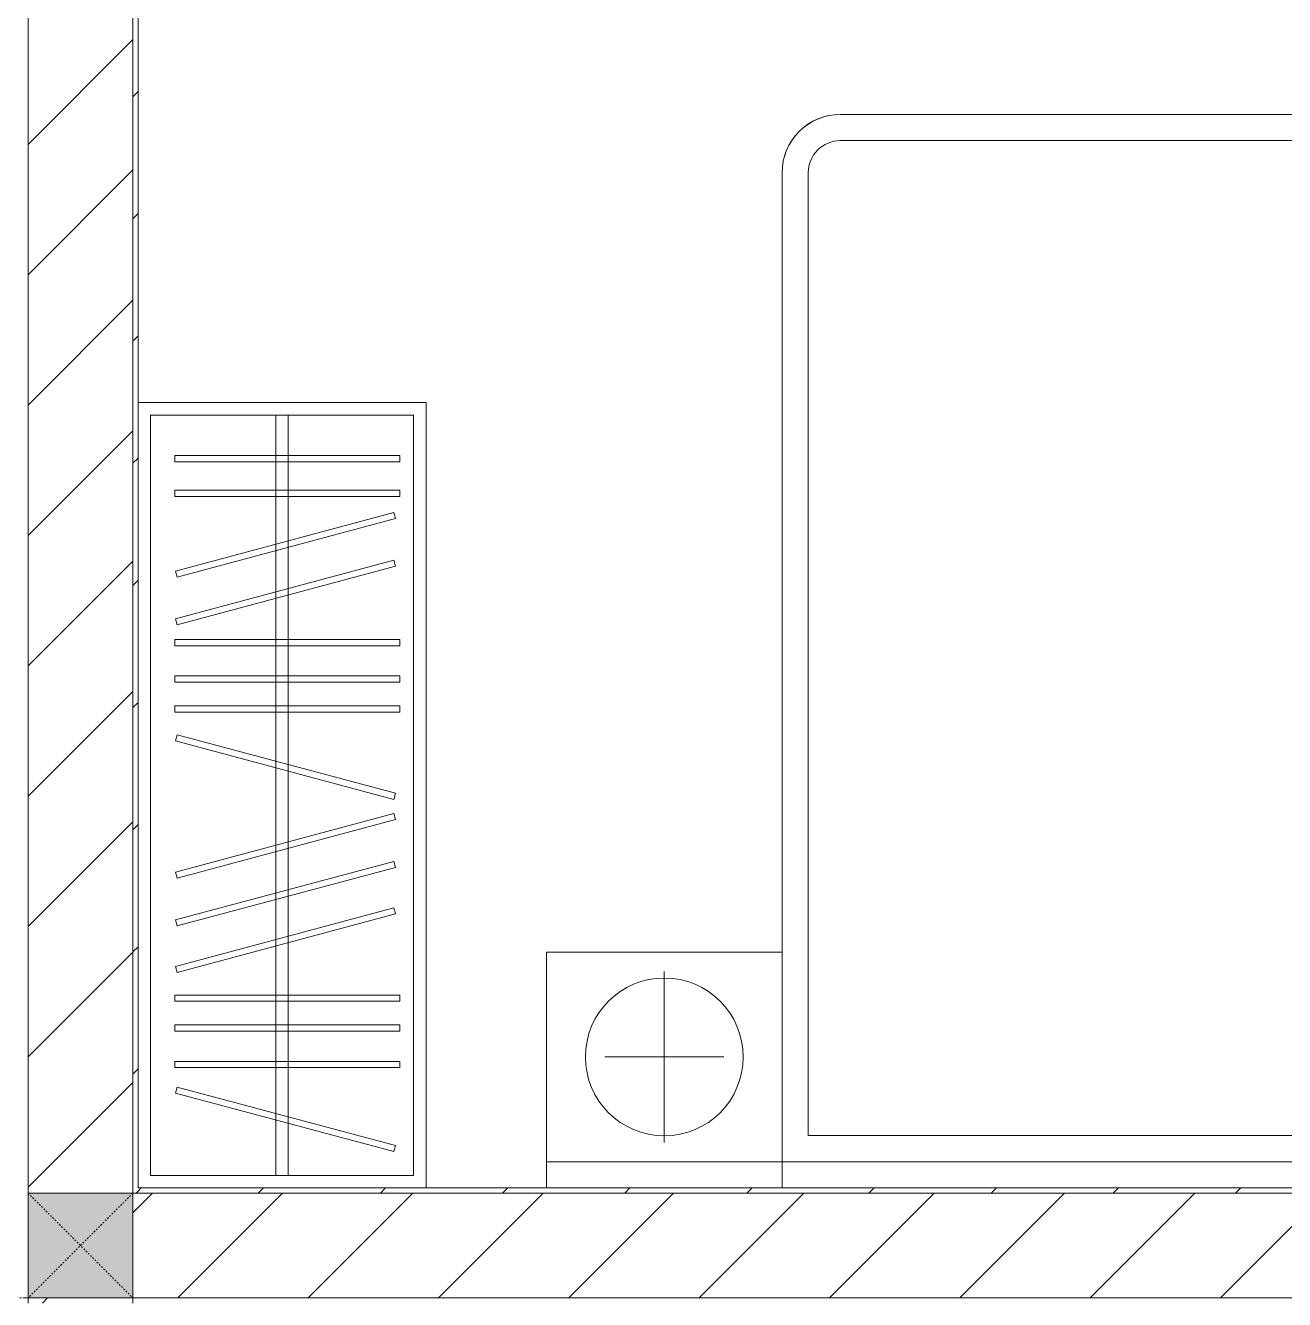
# Model space of a CAD drawing. Header units: millimetres. Extents: x 5356 to 209803, y -16346 to 109894.
# Drawn here: x 118497 to 120903, y 17234 to 19667 of the extents above; entities that cross this region are included whole.
import ezdxf

# ---------------------------------------------------------------- set-up
doc = ezdxf.new("R2010")
doc.units = ezdxf.units.MM
doc.linetypes.add('Dash', pattern=[6, 3, -3])
doc.linetypes.add('Grid Line', pattern=[22.225, 12.7, -3.175, 3.175, -3.175])
for name, color, linetype, lineweight in [('0-1', 7, 'Continuous', 5), ('A-WALL', 113, 'Continuous', 9), ('A-WALL-3', 113, 'Continuous', 18), ('A-WALL-PATT-2', 9, 'Continuous', 9), ('A-WALL-PATT-3', 111, 'Continuous', 9), ('I-FURN-1', 9, 'Continuous', 9), ('I-WALL-1', 253, 'Continuous', 18), ('S-COLS', 52, 'Continuous', 9), ('S-COLS-1', 254, 'Continuous', 5), ('S-COLS-4', 52, 'Continuous', 18), ('S-COLS-5', 52, 'Dash', 9), ('S-COLS-HDLN', 52, 'Dash', 9), ('S-GRID-1', 1, 'Grid Line', 9)]:
    doc.layers.add(name, color=color, linetype=linetype, lineweight=lineweight)
pattern_1 = [(45, (0, 0), (-116.67262, 116.67262), [])]
pattern_2 = [(45, (0, 0), (-124.4508, 124.4508), [])]

# ---------------------------------------------------------------- blocks, each defined once
blk = doc.blocks.new('GIUONG NGU-2TAB-1600x2000 - GIUONG NGU-2TAB-1600x2000-842839-TKCS_MB ĐỊNH VỊ MỐC TỌA ĐỘ CÔNG TRÌNH')
at = {"layer": 'I-FURN-1'}
for p, q in [((2108.2, -50), (2108.2, 0)), ((2108.2, 0), (2108.2, -50)), ((2558.2, -50), (2558.2, 0)), ((2108.2, -50), (458.5, -50)), ((458.5, -50), (2108.2, -50)), ((458.5, -50), (2108.2, -50)), ((2558.2, -50), (2108.2, -50)), ((2108.2, -50), (2108.2, -450.3)), ((2108.2, -1938.9), (2108.2, -50)), ((2108.2, -50), (2558.2, -50)), ((2108.2, -50), (2558.2, -50)), ((2108.2, -450.3), (2108.2, -50)), ((2108.2, -50), (2108.2, -1938.9)), ((2558.2, -450.3), (2558.2, -50)), ((2558.2, -50), (2558.2, -450.3)), ((2333.2, -86.8), (2333.2, -413.5)), ((508.5, -100), (2058.2, -100)), ((2058.2, -100), (2058.2, -1938.9)), ((2446.5, -250.2), (2219.8, -250.2)), ((2108.2, -450.3), (2558.2, -450.3)), ((2558.2, -450.3), (2108.2, -450.3)), ((1997.1, -2000), (569.6, -2000)), ((569.6, -2050), (1997.1, -2050)), ((1997.1, -2050), (569.6, -2050))]:
    blk.add_line(p, q, dxfattribs=at)
blk.add_circle((2333.2, -250.2), 150.7, dxfattribs=at)
for radius, end in [(111.1, 360), (61.1, 0), (111.1, 0)]:
    blk.add_arc((1997.1, -1938.9), radius, 270, end, dxfattribs=at)
blk = doc.blocks.new('TU QUAN AO-SUITE ROOM_3 - TU QUAN AO-SUITE ROOM_3-V83-TKCS_MB ĐỊNH VỊ MỐC TỌA ĐỘ CÔNG TRÌNH')
at = {"layer": 'I-FURN-1'}
for p, q in [((-550, 1500), (0, 1500)), ((0, 1500), (-550, 1500)), ((0, 1500), (0, 0)), ((0, 0), (0, 1500)), ((-24, 1476), (-526, 1476)), ((-526, 1476), (-526, 600)), ((-526, 1476), (-526, 24)), ((-287, 576), (-287, 1476)), ((-263, 576), (-263, 1476)), ((-24, 24), (-24, 1476)), ((-480.1, 1386.9), (-480.1, 1398.9)), ((-480.1, 1398.9), (-50.1, 1398.9)), ((-480.1, 1386.9), (-480.1, 1398.9)), ((-50.1, 1386.9), (-480.1, 1386.9)), ((-50.1, 1398.9), (-50.1, 1386.9)), ((-480.1, 1320.5), (-480.1, 1332.5)), ((-480.1, 1332.5), (-50.1, 1332.5)), ((-480.1, 1320.5), (-480.1, 1332.5)), ((-50.1, 1320.5), (-480.1, 1320.5)), ((-50.1, 1332.5), (-50.1, 1320.5)), ((-478.3, 1178.1), (-61.3, 1289.9)), ((-61.3, 1289.9), (-58.2, 1278.3)), ((-58.2, 1278.3), (-475.2, 1166.5)), ((-478.3, 1086.9), (-61.3, 1198.6)), ((-61.3, 1198.6), (-58.2, 1187.1)), ((-475.2, 1166.5), (-478.3, 1178.1)), ((-58.2, 1187.1), (-475.2, 1075.3)), ((-475.2, 1075.3), (-478.3, 1086.9)), ((-480.1, 1035.3), (-480.1, 1047.3)), ((-480.1, 1047.3), (-50.1, 1047.3)), ((-480.1, 1035.3), (-480.1, 1047.3)), ((-50.1, 1047.3), (-50.1, 1035.3)), ((-50.1, 1035.3), (-480.1, 1035.3)), ((-480.1, 965.8), (-480.1, 977.8)), ((-480.1, 977.8), (-50.1, 977.8)), ((-480.1, 965.8), (-480.1, 977.8)), ((-50.1, 977.8), (-50.1, 965.8)), ((-50.1, 965.8), (-480.1, 965.8)), ((-480.1, 908.6), (-480.1, 920.6)), ((-480.1, 920.6), (-50.1, 920.6)), ((-480.1, 908.6), (-480.1, 920.6)), ((-50.1, 908.6), (-480.1, 908.6)), ((-50.1, 920.6), (-50.1, 908.6)), ((-475.2, 865.5), (-478.3, 853.9)), ((-478.3, 853.9), (-61.3, 742.1)), ((-58.2, 753.7), (-475.2, 865.5)), ((-61.3, 742.1), (-58.2, 753.7)), ((-478.3, 603.1), (-61.3, 714.9)), ((-61.3, 714.9), (-58.2, 703.3)), ((-58.2, 703.3), (-475.2, 591.5)), ((-478.3, 511.9), (-61.3, 623.6)), ((-58.2, 612.1), (-475.2, 500.3)), ((-61.3, 623.6), (-58.2, 612.1)), ((-526, 24), (-526, 600)), ((-475.2, 591.5), (-478.3, 603.1)), ((-287, 24), (-287, 576)), ((-263, 24), (-263, 576)), ((-478.3, 423.1), (-61.3, 534.9)), ((-475.2, 500.3), (-478.3, 511.9)), ((-58.2, 523.3), (-475.2, 411.5)), ((-61.3, 534.9), (-58.2, 523.3)), ((-475.2, 411.5), (-478.3, 423.1)), ((-480.1, 368.4), (-480.1, 356.4)), ((-50.1, 368.4), (-480.1, 368.4)), ((-50.1, 356.4), (-50.1, 368.4)), ((-480.1, 356.4), (-50.1, 356.4)), ((-480.1, 311.2), (-480.1, 299.2)), ((-50.1, 311.2), (-480.1, 311.2)), ((-480.1, 299.2), (-50.1, 299.2)), ((-50.1, 299.2), (-50.1, 311.2)), ((-480.1, 241.7), (-480.1, 229.7)), ((-50.1, 241.7), (-480.1, 241.7)), ((-480.1, 229.7), (-50.1, 229.7)), ((-50.1, 229.7), (-50.1, 241.7)), ((-475.2, 192.7), (-478.3, 181.1)), ((-478.3, 181.1), (-61.3, 69.4)), ((-58.2, 80.9), (-475.2, 192.7)), ((-61.3, 69.4), (-58.2, 80.9)), ((-526, 24), (-24, 24))]:
    blk.add_line(p, q, dxfattribs=at)
blk = doc.blocks.new('NCV_TKTC_TANG 1_rvt-1-TKCS_MB ĐỊNH VỊ MỐC TỌA ĐỘ CÔNG TRÌNH')
at = {"layer": 'A-WALL-PATT-2'}
h = blk.add_hatch(dxfattribs=at)
h.set_pattern_fill('FP_3', color=256, style=0, pattern_type=2)
h.set_pattern_definition(pattern_1)
h.paths.add_polyline_path([(118702.6, 17436.9), (118712.6, 17436.9), (118712.6, 20326.9), (118702.6, 20326.9), (118702.6, 19159.4)])
h = blk.add_hatch(dxfattribs=at)
h.set_pattern_fill('FP_3', color=256, style=0, pattern_type=2)
h.set_pattern_definition(pattern_1)
h.paths.add_polyline_path([(122252.6, 17436.9), (122252.6, 17446.9), (118712.6, 17446.9), (118712.6, 17436.9), (121558, 17436.9)])
at = {"layer": 'I-WALL-1'}
for p, q in [((118702.6, 20326.9), (118702.6, 17436.9)), ((118712.6, 17446.9), (118712.6, 20326.9)), ((122242.6, 17446.9), (118712.6, 17446.9)), ((118702.6, 17436.9), (118712.6, 17436.9)), ((118712.6, 17436.9), (122252.6, 17436.9))]:
    blk.add_line(p, q, dxfattribs=at)
at = {"layer": 'I-FURN-1', "rotation": 180}
blk.add_blockref('GIUONG NGU-2TAB-1600x2000 - GIUONG NGU-2TAB-1600x2000-842839-TKCS_MB ĐỊNH VỊ MỐC TỌA ĐỘ CÔNG TRÌNH', (122051, 17446.9), dxfattribs=at)
at = {"layer": 'I-FURN-1'}
blk.add_blockref('TU QUAN AO-SUITE ROOM_3 - TU QUAN AO-SUITE ROOM_3-V83-TKCS_MB ĐỊNH VỊ MỐC TỌA ĐỘ CÔNG TRÌNH', (119262.6, 17446.9), dxfattribs=at)
blk = doc.blocks.new('G1_SOF - BO TRU - 200x200-3051103-TKCS_MB ĐỊNH VỊ MỐC TỌA ĐỘ CÔNG TRÌNH')
at = {"layer": 'S-COLS-HDLN'}
for p, q in [((-100, -100), (100, 100)), ((100, -100), (-100, 100))]:
    blk.add_line(p, q, dxfattribs=at)

msp = doc.modelspace()

# ---------------------------------------------------------------- hatches: boundary and pattern name
at = {"layer": 'A-WALL-PATT-3'}
h = msp.add_hatch(dxfattribs=at)
h.set_pattern_fill('FP_1', color=256, style=0, pattern_type=2)
h.set_pattern_definition(pattern_2)
h.paths.add_polyline_path([(118702.6, 17226.9), (118702.6, 17236.9), (118502.6, 17236.9), (118502.6, 17226.9)])
h.paths.add_polyline_path([(118702.6, 17436.9), (118702.6, 20336.9), (118502.6, 20336.9), (118502.6, 17436.9)])
h = msp.add_hatch(dxfattribs=at)
h.set_pattern_fill('FP_1', color=256, style=0, pattern_type=2)
h.set_pattern_definition(pattern_2)
h.paths.add_polyline_path([(118702.6, 17236.9), (122252.6, 17236.9), (122252.6, 17436.9), (118702.6, 17436.9)])
at = {"layer": 'S-COLS-1'}
msp.add_hatch(color=256, dxfattribs=at).paths.add_polyline_path([(118502.6, 17236.9), (118702.6, 17236.9), (118702.6, 17436.9), (118502.6, 17436.9)])

# ---------------------------------------------------------------- linework, layer by layer
at = {"layer": 'A-WALL'}
for p, q in [((118502.6, 17436.9), (118702.6, 17436.9)), ((118702.6, 17436.9), (118702.6, 17226.9)), ((118492.5, 17236.9), (118502.5, 17236.9)), ((118502.6, 17226.9), (118502.6, 17236.9))]:
    msp.add_line(p, q, dxfattribs=at)
at = {"layer": 'A-WALL-3'}
for p, q in [((118502.5, 17236.9), (118502.5, 20536.9)), ((118502.6, 20536.9), (118502.6, 17436.9)), ((118702.6, 17436.9), (118702.6, 20336.9)), ((122252.6, 17436.9), (118702.6, 17436.9)), ((127252.6, 17236.9), (118502.5, 17236.9))]:
    msp.add_line(p, q, dxfattribs=at)
at = {"layer": 'S-COLS'}
for p, q in [((118702.6, 17436.9), (118502.6, 17436.9)), ((118702.6, 17236.9), (118702.6, 17436.9)), ((118502.6, 17236.9), (118702.6, 17236.9))]:
    msp.add_line(p, q, dxfattribs=at)
at = {"layer": 'S-COLS-4'}
msp.add_line((118502.6, 17436.9), (118502.6, 17236.9), dxfattribs=at)
at = {"layer": 'S-GRID-1'}
msp.add_line((131551.8, 17236.9), (29351.8, 17236.9), dxfattribs=at)

# ---------------------------------------------------------------- block references
at = {"layer": '0-1'}
msp.add_blockref('NCV_TKTC_TANG 1_rvt-1-TKCS_MB ĐỊNH VỊ MỐC TỌA ĐỘ CÔNG TRÌNH', (0, 0), dxfattribs=at)
at = {"layer": 'S-COLS-5', "rotation": 180}
msp.add_blockref('G1_SOF - BO TRU - 200x200-3051103-TKCS_MB ĐỊNH VỊ MỐC TỌA ĐỘ CÔNG TRÌNH', (118602.6, 17336.9), dxfattribs=at)

doc.saveas('drawing.dxf')
